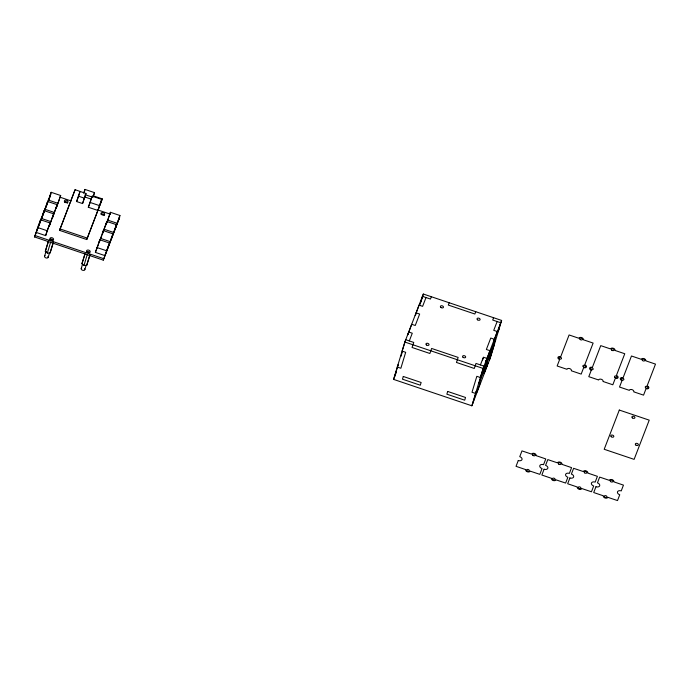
<?xml version="1.0" encoding="UTF-8"?>
<svg xmlns="http://www.w3.org/2000/svg" width="690" height="690" viewBox="0 0 690 690"><rect width="100%" height="100%" fill="white"/><g stroke="black" fill="none" stroke-linecap="round" stroke-linejoin="round"><path stroke-width="1.03" d="M103.267 260.139L119.629 217.307L103.267 260.139L34.5 236.937L50.87 194.106M37.605 227.51L36.13 232.401L45.644 235.609L50.094 222.999L40.581 219.782L37.605 227.51L47.118 230.719L50.094 222.999M39.097 224.681L40.581 219.782M39.951 222.258L44.108 210.623L53.622 213.831L49.171 226.449L53.622 213.831M42.625 215.513L44.108 210.623M43.479 213.098L47.627 201.463L57.149 204.68L52.699 217.29L57.149 204.68M46.152 206.362L47.627 201.463M46.704 204.921L51.155 192.303L60.677 195.512L56.226 208.13L60.677 195.512M49.68 197.193L51.155 192.303M45.644 235.609L47.118 230.719M53.13 243.303L50.059 252.997L47.334 253.083L45.299 251.393L48.283 241.509M48.671 240.707L45.299 251.393M44.591 256.137L45.963 251.609M47.334 253.083L50.62 242.207M48.162 257.344L49.533 252.816M50.059 252.997L53.337 242.121M93.228 195.813L102.293 198.875L86.759 239.542L59.564 230.365L75.098 189.698L85.965 193.476L82.541 203.55L76.59 201.54L80.014 191.475L78.643 196.003M75.098 189.698L59.564 230.365M84.353 191.613L85.008 189.431L94.53 192.648L93.159 196.667M82.541 203.55L85.965 193.476M101.697 199.384L97.842 210.459L88.32 207.242L92.175 196.176L101.697 199.384L100.214 204.275M90.994 200.091L92.175 196.176M86.759 239.542L102.293 198.875M89.778 255.662L86.698 265.357L83.973 265.452L81.938 263.752L84.922 253.868M85.017 254.058L81.938 263.752M81.239 268.505L82.602 263.968M83.973 265.452L87.259 254.567M84.81 269.704L86.172 265.176M86.698 265.357L89.985 254.481M95.375 252.385L99.826 239.775L109.339 242.984L104.889 255.602L95.375 252.385L98.342 244.665M98.644 243.691L99.826 239.775M99.196 242.242L103.353 230.607L112.867 233.824L107.864 247.874M102.172 234.522L103.353 230.607M106.872 221.456L102.724 233.091L106.872 221.456L116.394 224.664L114.92 229.554M118.447 220.395L119.922 215.496L110.4 212.287L105.958 224.906L108.554 218.152M108.925 217.186L110.4 212.287M111.392 238.714L116.394 224.664M115.472 228.114L119.922 215.496M393.567 379.388L404.84 342.042L423.332 294.026L501.613 320.427L490.34 357.774L471.848 405.789L393.567 379.388L396.362 372.143M394.464 377.068L398.182 364.743L397.293 367.054L400.864 368.262L405.677 352.314L402.106 351.106L405.737 339.73L413.75 342.43L412.042 347.467L429.887 353.487L431.604 348.45L458.151 357.411L456.444 362.448L474.289 368.46L475.997 363.432L484.018 366.131L480.387 377.516L476.825 376.309L472.003 392.265L475.574 393.464L476.462 391.152L472.745 403.478M400.959 356.394L402.598 350.96M419.701 305.403L422.435 296.338L430.457 299.046L431.345 296.726M420.9 302.082L423.332 294.026M482.569 359.921L483.345 357.998M471.848 405.789L483.129 368.451L501.613 320.427M489.935 350.684L486.139 361.12L486.959 358.403L483.388 357.204L480.421 364.924M476.592 392.86L480.387 382.415M486.165 361.137L486.993 358.412M493.54 341.99L494.333 339.256L490.763 338.057L486.364 349.476L489.96 350.693M486.907 365.985L487.727 363.259L483.957 373.713L487.752 363.268L484.785 370.996M493.514 341.981L497.3 331.536L493.738 330.338L497.154 321.54M496.515 334.271L497.335 331.545M489.443 360.094L494.057 345.449M34.5 236.937L39.813 223.146M41.331 219.204L43.979 212.304M44.738 210.338L47.394 203.438M48.153 201.471L50.051 196.547M76.59 201.54L78.375 196.909M83.585 193.131L85.008 189.431M88.32 207.242L90.701 201.066M92.745 197.271L94.53 192.648M99.274 242.259L101.87 235.506M409.308 340.929L412.275 333.21L408.704 332.002L407.885 334.728L411.68 324.283L415.251 325.49L419.649 314.062L416.079 312.863L415.259 315.58L419.046 305.144L422.616 306.343L426.006 297.545M449.19 302.746L448.302 305.066L474.858 314.019L475.746 311.707M493.591 317.728L492.703 320.039L500.724 322.748L497.982 331.812L498.879 329.492M85.129 194.701L91.796 196.943M84.473 196.874L91.14 199.125M78.229 196.107L84.18 198.108M89.795 202.351L99.317 205.56M59.97 197.176L71.096 200.928M97.385 209.803L110.529 214.236M48.188 200.022L57.701 203.231M107.433 220.007L116.946 223.224M44.66 209.182L54.174 212.399M103.905 229.175L113.419 232.383M41.133 218.342L50.646 221.55M100.378 238.326L109.9 241.543M404.84 342.042L483.129 368.451M60.004 228.916L87.199 238.093M96.85 247.494L106.372 250.703M34.94 235.488L103.698 258.69M86.621 251.686A1.889 1.242 16.8 0 1 89.717 252.73M84.594 268.712A1.889 1.242 16.8 0 1 84.102 270.308A1.889 1.242 16.8 0 1 81.636 269.704A1.889 1.242 16.8 0 1 81.696 268.005M64.429 201.808A1.889 1.242 16.8 0 1 66.421 201.834A1.889 1.242 16.8 0 1 67.585 203.188M49.516 239.827A1.889 1.242 16.8 0 1 51.276 239.154A1.889 1.242 16.8 0 1 53.07 240.37M46.446 251.695A1.889 1.242 16.8 0 1 46.256 251.358M47.955 256.352A1.889 1.242 16.8 0 1 47.455 257.948A1.889 1.242 16.8 0 1 44.988 257.344A1.889 1.242 16.8 0 1 45.057 255.645M101.068 214.167A1.889 1.242 16.8 0 1 103.069 214.202A1.889 1.242 16.8 0 1 104.233 215.547M403.288 376.473L402.46 379.19L420.314 385.21L421.133 382.493L403.288 376.473M447.681 391.446L446.861 394.171L464.706 400.191L465.526 397.466L447.681 391.446M481.154 376.464L478.964 383.709L493.29 346.501L495.48 339.247L481.154 376.464M518.268 460.523L516.034 466.328L525.72 469.623A2.32 1.527 16.8 0 0 527.376 471.796A2.32 1.527 16.8 0 0 530.127 471.106L539.83 474.358L542.064 468.553A3.14 2.061 16.8 0 1 539.83 465.621A3.14 2.061 16.8 0 1 543.548 464.689L545.773 458.919L536.078 455.624A2.32 1.527 16.8 0 0 534.431 453.459A2.32 1.527 16.8 0 0 531.68 454.141L521.976 450.889L519.751 456.668A3.14 2.061 16.8 0 1 521.985 459.6A3.14 2.061 16.8 0 1 518.268 460.523M559.625 359.55L557.149 365.993L566.964 369.305A2.32 1.527 16.8 0 1 569.716 368.615A2.32 1.527 16.8 0 1 571.363 370.789L581.178 374.101L583.662 367.649A2.32 1.527 16.8 0 0 586.414 366.968A2.32 1.527 16.8 0 0 584.758 364.794L593.124 343.068L583.309 339.756A2.32 1.527 16.8 0 0 581.661 337.582A2.32 1.527 16.8 0 0 578.91 338.272L569.095 334.961L560.729 356.687A2.32 1.527 16.8 0 0 557.977 357.377A2.32 1.527 16.8 0 0 559.625 359.55M544.082 469.234L541.848 475.039L551.534 478.334A2.32 1.527 16.8 0 0 553.19 480.499A2.32 1.527 16.8 0 0 555.942 479.817L565.645 483.069L567.879 477.264A3.14 2.061 16.8 0 1 565.645 474.332A3.14 2.061 16.8 0 1 569.362 473.4L571.587 467.63L561.902 464.336A2.32 1.527 16.8 0 0 560.245 462.162A2.32 1.527 16.8 0 0 557.494 462.852L547.791 459.6L545.566 465.37A3.14 2.061 16.8 0 1 547.8 468.312A3.14 2.061 16.8 0 1 544.082 469.234M591.27 370.22L588.794 376.671L598.61 379.983A2.32 1.527 16.8 0 1 601.361 379.293A2.32 1.527 16.8 0 1 603.008 381.466L612.823 384.779L615.308 378.327A2.32 1.527 16.8 0 0 618.059 377.646A2.32 1.527 16.8 0 0 616.403 375.472L624.769 353.737L614.954 350.425A2.32 1.527 16.8 0 0 613.307 348.26A2.32 1.527 16.8 0 0 610.555 348.942L600.74 345.63L592.374 367.365A2.32 1.527 16.8 0 0 589.622 368.055A2.32 1.527 16.8 0 0 591.27 370.22M569.897 477.946L567.663 483.75L577.357 487.036A2.32 1.527 16.8 0 0 579.005 489.21A2.32 1.527 16.8 0 0 581.756 488.529L591.459 491.78L593.693 485.967A3.14 2.061 16.8 0 1 591.459 483.034A3.14 2.061 16.8 0 1 595.177 482.112L597.402 476.333L587.716 473.047A2.32 1.527 16.8 0 0 586.06 470.873A2.32 1.527 16.8 0 0 583.309 471.563L573.606 468.312L571.389 474.082A3.14 2.061 16.8 0 1 573.614 477.014A3.14 2.061 16.8 0 1 569.897 477.946M622 380.587L619.517 387.038L629.332 390.342A2.32 1.527 16.8 0 1 632.083 389.66A2.32 1.527 16.8 0 1 633.739 391.834L643.554 395.137L646.038 388.694A2.32 1.527 16.8 0 0 648.781 388.013A2.32 1.527 16.8 0 0 647.134 385.839L655.5 364.104L645.685 360.792A2.32 1.527 16.8 0 0 644.037 358.628A2.32 1.527 16.8 0 0 641.286 359.309L631.471 355.997L623.105 377.732A2.32 1.527 16.8 0 0 620.353 378.413A2.32 1.527 16.8 0 0 622 380.587M619.301 410.058L604.198 449.276L634.119 459.368L649.221 420.15L619.301 410.058M595.953 486.735L593.719 492.539L603.405 495.825A2.32 1.527 16.8 0 0 605.061 497.999A2.32 1.527 16.8 0 0 607.812 497.318L617.516 500.569L619.749 494.756A3.14 2.061 16.8 0 1 617.516 491.823A3.14 2.061 16.8 0 1 621.233 490.901L623.458 485.122L613.772 481.836A2.32 1.527 16.8 0 0 612.116 479.662A2.32 1.527 16.8 0 0 609.365 480.352L599.662 477.101L597.437 482.871A3.14 2.061 16.8 0 1 599.67 485.803A3.14 2.061 16.8 0 1 595.953 486.735M64.903 202.161A1.889 1.242 16.8 0 0 67.974 202.058A1.889 1.242 16.8 0 0 65.679 200.152A1.889 1.242 16.8 0 0 64.903 202.161M101.551 214.521A1.889 1.242 16.8 0 0 104.613 214.418A1.889 1.242 16.8 0 0 102.318 212.511A1.889 1.242 16.8 0 0 101.551 214.521M50.465 239.68A1.889 1.242 16.8 0 0 53.527 239.577A1.889 1.242 16.8 0 0 51.233 237.671A1.889 1.242 16.8 0 0 50.465 239.68M87.104 252.04A1.889 1.242 16.8 0 0 90.166 251.936A1.889 1.242 16.8 0 0 87.88 250.03A1.889 1.242 16.8 0 0 87.104 252.04M426.394 344.948A1.596 1.052 16.8 0 0 428.99 344.862A1.596 1.052 16.8 0 0 427.05 343.249A1.596 1.052 16.8 0 0 426.394 344.948M440.841 307.43A1.596 1.052 16.8 0 0 443.429 307.343A1.596 1.052 16.8 0 0 441.488 305.73A1.596 1.052 16.8 0 0 440.841 307.43M477.48 319.789A1.596 1.052 16.8 0 0 480.076 319.712A1.596 1.052 16.8 0 0 478.136 318.09A1.596 1.052 16.8 0 0 477.48 319.789M463.033 357.308A1.596 1.052 16.8 0 0 465.629 357.23A1.596 1.052 16.8 0 0 463.689 355.617A1.596 1.052 16.8 0 0 463.033 357.308M590.89 369.305A1.38 0.906 16.8 0 0 593.133 369.236A1.38 0.906 16.8 0 0 591.451 367.839A1.38 0.906 16.8 0 0 590.89 369.305M611.814 350.201A1.38 0.906 16.8 0 0 614.066 350.132A1.38 0.906 16.8 0 0 612.384 348.735A1.38 0.906 16.8 0 0 611.814 350.201M614.919 377.413A1.38 0.906 16.8 0 0 617.162 377.344A1.38 0.906 16.8 0 0 615.48 375.947A1.38 0.906 16.8 0 0 614.919 377.413M559.236 358.636A1.38 0.906 16.8 0 0 561.488 358.559A1.38 0.906 16.8 0 0 559.806 357.161A1.38 0.906 16.8 0 0 559.236 358.636M580.169 339.523A1.38 0.906 16.8 0 0 582.42 339.454A1.38 0.906 16.8 0 0 580.739 338.057A1.38 0.906 16.8 0 0 580.169 339.523M583.274 366.744A1.38 0.906 16.8 0 0 585.517 366.666A1.38 0.906 16.8 0 0 583.835 365.269A1.38 0.906 16.8 0 0 583.274 366.744M610.633 481.611A1.38 0.906 16.8 0 0 612.875 481.534A1.38 0.906 16.8 0 0 611.193 480.136A1.38 0.906 16.8 0 0 610.633 481.611M604.673 497.085A1.38 0.906 16.8 0 0 606.915 497.016A1.38 0.906 16.8 0 0 605.242 495.618A1.38 0.906 16.8 0 0 604.673 497.085M584.577 472.814A1.38 0.906 16.8 0 0 586.819 472.745A1.38 0.906 16.8 0 0 585.146 471.348A1.38 0.906 16.8 0 0 584.577 472.814M578.617 488.296A1.38 0.906 16.8 0 0 580.868 488.227A1.38 0.906 16.8 0 0 579.186 486.83A1.38 0.906 16.8 0 0 578.617 488.296M558.762 464.111A1.38 0.906 16.8 0 0 561.005 464.034A1.38 0.906 16.8 0 0 559.323 462.636A1.38 0.906 16.8 0 0 558.762 464.111M552.802 479.584A1.38 0.906 16.8 0 0 555.045 479.516A1.38 0.906 16.8 0 0 553.371 478.118A1.38 0.906 16.8 0 0 552.802 479.584M532.947 455.4A1.38 0.906 16.8 0 0 535.19 455.331A1.38 0.906 16.8 0 0 533.508 453.925A1.38 0.906 16.8 0 0 532.947 455.4M526.988 470.882A1.38 0.906 16.8 0 0 529.23 470.804A1.38 0.906 16.8 0 0 527.548 469.407A1.38 0.906 16.8 0 0 526.988 470.882M635.783 444.998A1.57 1.035 16.8 0 0 638.336 444.912A1.57 1.035 16.8 0 0 636.43 443.325A1.57 1.035 16.8 0 0 635.783 444.998M611.219 436.71A1.57 1.035 16.8 0 0 613.772 436.632A1.57 1.035 16.8 0 0 611.866 435.036A1.57 1.035 16.8 0 0 611.219 436.71M632.342 417.89A1.57 1.035 16.8 0 0 634.895 417.804A1.57 1.035 16.8 0 0 632.989 416.217A1.57 1.035 16.8 0 0 632.342 417.89M621.612 379.673A1.38 0.906 16.8 0 0 623.864 379.603A1.38 0.906 16.8 0 0 622.182 378.206A1.38 0.906 16.8 0 0 621.612 379.673M642.545 360.568A1.38 0.906 16.8 0 0 644.796 360.49A1.38 0.906 16.8 0 0 643.115 359.093A1.38 0.906 16.8 0 0 642.545 360.568M645.65 387.78A1.38 0.906 16.8 0 0 647.893 387.711A1.38 0.906 16.8 0 0 646.211 386.314A1.38 0.906 16.8 0 0 645.65 387.78"/></g></svg>
